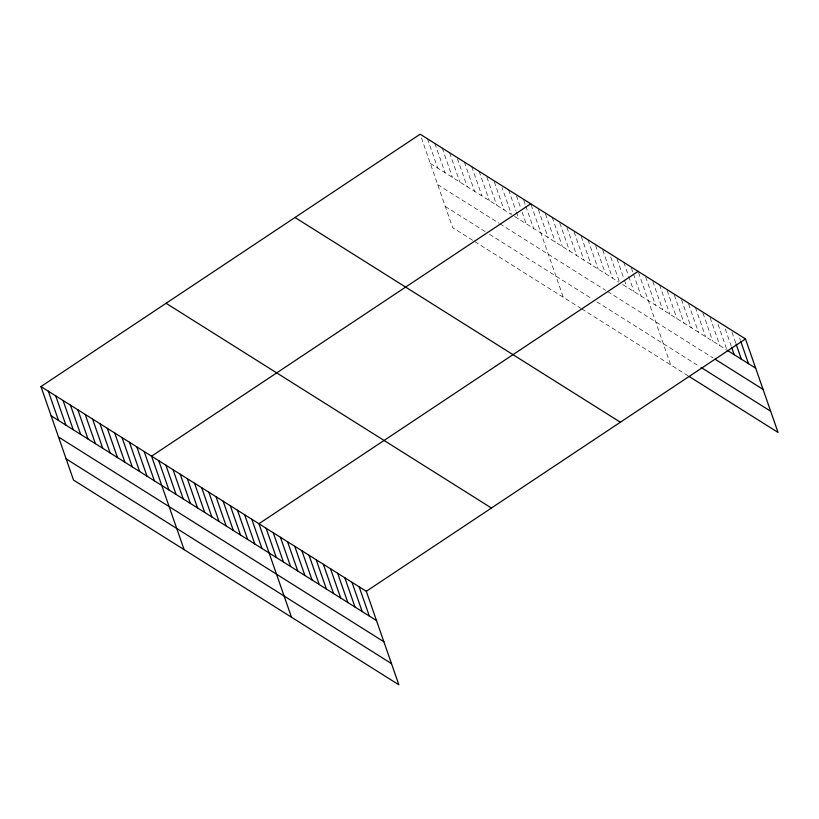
<?xml version="1.0" encoding="UTF-8"?>
<svg xmlns="http://www.w3.org/2000/svg" width="819" height="819" viewBox="0 0 819 819"><rect width="100%" height="100%" fill="white"/><g stroke="black" fill="none" stroke-linecap="round" stroke-linejoin="round"><path stroke-width="0.61" stroke-dasharray="4.09 3.07" d="M430.323 163.462L511.445 214.506L502.078 187.592M514.608 216.503L618.662 281.971M622.747 284.551L726.023 349.539M437.704 184.664L498.812 223.116M499.866 223.782L605.589 290.305M607.637 291.595L712.96 357.862M445.311 206.501L485.35 231.695M489.557 234.347L591.727 298.638M596.836 301.853L699.088 366.195M472.717 240.295L452.692 227.702L420.546 135.381M474.815 241.625L580.702 308.251M581.725 308.896L688.062 375.808M739.557 337.95L740.376 340.284M731.991 332.268L735.657 342.803M725.245 328.941L731.357 346.488M718.079 324.437L726.637 349.007M710.114 317.588L719.891 345.679M702.948 313.083L712.735 341.175M695.382 307.412L705.579 336.67M688.636 304.074L698.412 332.166M681.48 299.57L691.256 327.661M674.324 295.065L684.1 323.157M667.168 290.561L676.944 318.652M659.602 284.889L669.788 314.148M652.845 281.562L662.632 309.643M645.689 277.057L655.466 305.139M638.533 272.553L670.679 364.875M631.377 268.048L633.005 272.727M633.415 273.894L641.154 296.13M623.812 262.367L628.296 275.245M628.695 276.412L633.998 291.625M617.055 259.039L623.986 278.931M624.395 280.098L626.842 287.121M610.718 256.869L619.277 281.449M602.743 250.03L612.52 278.112M595.587 245.526L605.364 273.607M588.022 239.854L598.208 269.103M581.275 236.517L591.052 264.598M574.109 232.012L583.896 260.094M566.953 227.508L576.74 255.589M559.797 223.003L569.574 251.085M552.231 217.332L562.418 246.591M545.485 213.994L555.262 242.086M538.318 209.49L548.106 237.582M531.162 204.985L563.318 297.307M523.791 200.348L525.419 205.026M525.829 206.193L533.568 228.429M516.42 195.71L520.495 207.412M522.123 212.09L526.197 223.792M508.63 189.895L515.97 210.964M516.379 212.131L518.826 219.154M494.287 181.787L504.074 209.869M486.916 177.139L496.693 205.231M479.135 171.335L489.322 200.594M471.764 166.697L481.951 195.946M464.383 162.049L474.57 191.308M457.422 158.579L467.199 186.671M449.641 152.774L459.828 182.023M442.26 148.126L452.446 177.385M434.889 143.489L445.075 172.748M427.508 138.851L437.704 168.11"/><path stroke-width="1.23" d="M40.95 386.568L366.308 591.298L398.863 684.797L73.505 480.057L40.95 386.568L420.137 134.203L745.495 338.943L778.05 432.432L689.086 376.453M530.753 203.818L151.566 456.173L184.132 549.672M638.124 271.376L258.937 523.74L291.492 617.229M366.308 591.298L745.495 338.943M727.047 350.184L755.681 368.192M715.007 359.152L763.062 389.394M701.136 367.485L770.669 411.24M295.004 217.485L620.362 422.215M166.083 303.286L491.441 508.015M51.136 415.817L376.494 620.556M58.518 437.018L383.876 641.748M66.124 458.865L391.482 663.595M740.775 341.462L748.525 363.697M736.066 343.98L741.369 359.193M731.766 347.666L734.203 354.688M359.142 586.793L369.338 616.052M351.986 582.289L362.172 611.547M344.83 577.784L355.016 607.043M337.674 573.28L347.86 602.538M330.518 568.775L340.704 598.034M323.362 564.271L333.548 593.529M316.195 559.766L326.392 589.025M309.039 555.262L319.226 584.52M301.883 550.757L312.07 580.016M294.727 546.253L304.914 575.511M287.571 541.748L297.758 571.007M280.415 537.244L290.602 566.502M273.249 532.739L283.446 561.998M266.093 528.245L276.279 557.493M251.781 519.236L261.967 548.484M244.625 514.731L254.811 543.98M237.469 510.227L247.655 539.475M230.303 505.722L240.499 534.971M223.147 501.218L233.333 530.466M215.991 496.713L226.177 525.972M208.835 492.209L219.021 521.468M201.679 487.704L211.865 516.963M194.512 483.2L204.709 512.459M187.356 478.695L197.543 507.954M180.2 474.191L190.387 503.45M173.044 469.686L183.231 498.945M165.888 465.182L176.075 494.441M158.732 460.677L168.919 489.936M144.195 451.535L154.381 480.794M136.824 446.898L147.01 476.146M129.443 442.25L139.639 471.509M122.072 437.612L132.258 466.871M114.701 432.975L124.887 462.223M107.32 428.327L117.506 457.586M99.949 423.689L110.135 452.948M92.578 419.052L102.764 448.31M85.196 414.404L95.383 443.663M77.825 409.766L88.012 439.025M70.444 405.129L80.641 434.387M63.073 400.491L73.26 429.74M55.702 395.843L65.889 425.102M48.321 391.206L58.518 420.464"/></g></svg>
